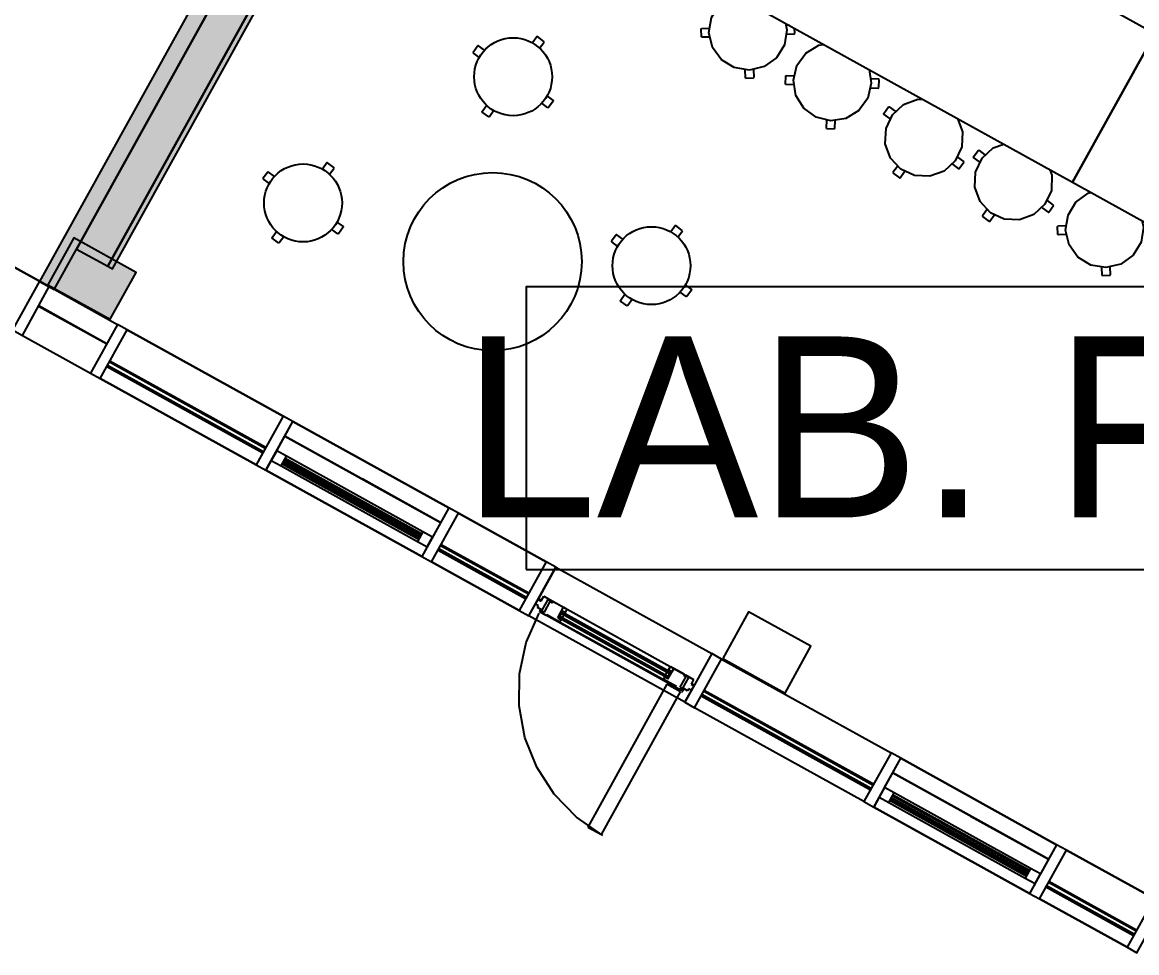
# Model space of a CAD drawing. Header units: metres. Extents: x 2.5 to 42.6, y 0.9 to 31.9.
# Drawn here: x 22.51 to 24.479, y 12.572 to 14.218 of the extents above; entities that cross this region are included whole.
import ezdxf

# ---------------------------------------------------------------- set-up
doc = ezdxf.new("R2010")
doc.units = ezdxf.units.M
for name, color, linetype in [('ARREDI', 9, 'Continuous'), ('PARETI_STRUTTURE', 7, 'Continuous'), ('PILASTRI_SETTI', 8, 'Continuous'), ('WAYFINDING_RIQUADRI', 7, 'Continuous'), ('WAYFINDING_TESTI', 7, 'Continuous')]:
    doc.layers.add(name, color=color, linetype=linetype)

msp = doc.modelspace()

# ---------------------------------------------------------------- linework, layer by layer
at = {"layer": 'ARREDI'}
for points in [[(23.7356, 14.2844), (24.3658, 13.9351), (24.5112, 14.1975), (23.881, 14.5468)], [(24.3658, 13.9351), (24.996, 13.5858), (25.1414, 13.8482), (24.5112, 14.1975)], [(22.659, 13.6494), (22.5385, 13.7162), (22.5383, 13.7159), (22.6588, 13.6491)]]:
    msp.add_lwpolyline(points, close=True, dxfattribs=at)
for points in [[(23.7947, 14.1333), (23.7681, 14.1376), (23.7452, 14.1517), (23.7295, 14.1735), (23.7233, 14.1997), (23.7276, 14.2262), (23.7418, 14.2491), (23.7636, 14.2648), (23.7687, 14.266)], [(23.7094, 14.2062), (23.7101, 14.2071)], [(23.7099, 14.1921), (23.7094, 14.2062)], [(23.7101, 14.2071), (23.7235, 14.2075)], [(23.8583, 14.2164), (23.8611, 14.2046), (23.8568, 14.1781), (23.8426, 14.1552), (23.8208, 14.1395), (23.7947, 14.1333)], [(23.8651, 14.2126), (23.8603, 14.2124)], [(23.8751, 14.198), (23.8747, 14.2072)], [(23.4191, 14.1922), (23.4112, 14.1814)], [(23.4202, 14.1924), (23.4191, 14.1922)], [(23.4316, 14.184), (23.4202, 14.1924)], [(23.4239, 14.1721), (23.4318, 14.1829)], [(23.4318, 14.1829), (23.4316, 14.184)], [(23.7107, 14.1913), (23.7099, 14.1921)], [(23.7241, 14.1918), (23.7107, 14.1913)], [(23.8609, 14.1967), (23.8743, 14.1972)], [(23.8743, 14.1972), (23.8751, 14.198)], [(23.3146, 14.176), (23.3062, 14.1646)], [(23.3062, 14.1646), (23.3064, 14.1635)], [(23.3064, 14.1635), (23.3172, 14.1556)], [(23.3157, 14.1762), (23.3146, 14.176)], [(23.3265, 14.1683), (23.3157, 14.1762)], [(23.9387, 14.0437), (23.9125, 14.0499), (23.8907, 14.0657), (23.8767, 14.0886), (23.8725, 14.1152), (23.8787, 14.1413), (23.8945, 14.1631), (23.9174, 14.1771), (23.9264, 14.1786)], [(23.7868, 14.1334), (23.7872, 14.12)], [(23.803, 14.1206), (23.8025, 14.134)], [(24.0063, 14.1343), (24.0102, 14.1099), (24.0039, 14.0837), (23.9881, 14.062), (23.9652, 14.0479), (23.9387, 14.0437)], [(23.7873, 14.12), (23.7881, 14.1193)], [(23.7881, 14.1193), (23.8022, 14.1198)], [(23.8022, 14.1198), (23.803, 14.1206)], [(23.8584, 14.1086), (23.859, 14.1228)], [(23.8592, 14.1078), (23.8585, 14.1086)], [(23.859, 14.1228), (23.8598, 14.1235)], [(23.8726, 14.1073), (23.8592, 14.1078)], [(23.8598, 14.1235), (23.8732, 14.123)], [(24.0234, 14.1172), (24.01, 14.1177)], [(24.0242, 14.1164), (24.0234, 14.1172)], [(24.0236, 14.1023), (24.0242, 14.1164)], [(23.437, 14.0874), (23.4478, 14.0795)], [(24.0094, 14.102), (24.0228, 14.1015)], [(24.0228, 14.1015), (24.0236, 14.1022)], [(23.3224, 14.0601), (23.3303, 14.0709)], [(23.4385, 14.0668), (23.4277, 14.0747)], [(23.4396, 14.0669), (23.4385, 14.0668)], [(23.448, 14.0784), (23.4396, 14.0669)], [(23.4478, 14.0795), (23.448, 14.0784)], [(24.0322, 14.0567), (24.0406, 14.0681)], [(24.0624, 13.958), (24.0442, 13.9778), (24.035, 14.0031), (24.0362, 14.0299), (24.0475, 14.0543), (24.0673, 14.0725), (24.0926, 14.0817), (24.1019, 14.0813)], [(24.0406, 14.0681), (24.0417, 14.0683)], [(24.0417, 14.0683), (24.0525, 14.0604)], [(23.3225, 14.059), (23.3224, 14.0601)], [(23.334, 14.0506), (23.3225, 14.059)], [(23.3351, 14.0508), (23.334, 14.0506)], [(23.343, 14.0616), (23.3351, 14.0508)], [(24.0324, 14.0556), (24.0322, 14.0567)], [(24.0432, 14.0477), (24.0324, 14.0556)], [(24.1626, 14.0477), (24.1712, 14.0242), (24.1701, 13.9973), (24.1587, 13.9729), (24.1389, 13.9547), (24.1137, 13.9455), (24.0868, 13.9467), (24.0624, 13.958)], [(23.9308, 14.0444), (23.9303, 14.031)], [(23.9303, 14.031), (23.931, 14.0302)], [(23.9311, 14.0302), (23.9452, 14.0296)], [(23.9452, 14.0296), (23.946, 14.0304)], [(23.946, 14.0304), (23.9465, 14.0438)], [(24.1906, 13.9798), (24.199, 13.9912)], [(24.2208, 13.8811), (24.2027, 13.9009), (24.1934, 13.9262), (24.1946, 13.953), (24.2059, 13.9774), (24.2257, 13.9956), (24.2443, 14.0024)], [(24.199, 13.9912), (24.2001, 13.9914)], [(24.2001, 13.9914), (24.2109, 13.9835)], [(23.0478, 13.9691), (23.0399, 13.9583)], [(23.0489, 13.9693), (23.0478, 13.9691)], [(23.0604, 13.9609), (23.0489, 13.9693)], [(24.1537, 13.9668), (24.1645, 13.9589)], [(24.1738, 13.9716), (24.163, 13.9795)], [(24.1656, 13.9591), (24.174, 13.9705)], [(24.174, 13.9705), (24.1738, 13.9716)], [(24.1908, 13.9787), (24.1906, 13.9798)], [(24.2016, 13.9708), (24.1908, 13.9787)], [(22.9433, 13.9529), (22.9349, 13.9415)], [(22.9444, 13.9531), (22.9433, 13.9529)], [(22.9552, 13.9452), (22.9444, 13.9531)], [(23.0526, 13.949), (23.0605, 13.9598)], [(23.0605, 13.9598), (23.0604, 13.9609)], [(24.0563, 13.963), (24.0484, 13.9522)], [(24.0484, 13.9522), (24.0486, 13.9511)], [(24.0486, 13.9511), (24.06, 13.9427)], [(24.0611, 13.9429), (24.069, 13.9537)], [(24.1645, 13.9589), (24.1656, 13.9591)], [(24.326, 13.9571), (24.3296, 13.9473), (24.3285, 13.9204), (24.3171, 13.896), (24.2973, 13.8778), (24.2721, 13.8686), (24.2452, 13.8698), (24.2208, 13.8811)], [(22.935, 13.9415), (22.9351, 13.9404)], [(22.9351, 13.9404), (22.9459, 13.9325)], [(24.06, 13.9427), (24.0611, 13.9429)], [(24.4249, 13.784), (24.3983, 13.7883), (24.3755, 13.8024), (24.3597, 13.8242), (24.3536, 13.8504), (24.3579, 13.8769), (24.372, 13.8998), (24.3938, 13.9155), (24.3989, 13.9167)], [(24.3121, 13.8899), (24.3229, 13.882)], [(24.3322, 13.8947), (24.3214, 13.9026)], [(24.324, 13.8822), (24.3324, 13.8936)], [(24.3324, 13.8936), (24.3322, 13.8947)], [(24.2147, 13.8861), (24.2068, 13.8753)], [(24.2068, 13.8753), (24.207, 13.8742)], [(24.207, 13.8742), (24.2184, 13.8658)], [(24.2195, 13.866), (24.2274, 13.8768)], [(24.3229, 13.882), (24.324, 13.8822)], [(23.0672, 13.8437), (23.0564, 13.8516)], [(23.0657, 13.8643), (23.0765, 13.8564)], [(23.0767, 13.8553), (23.0683, 13.8439)], [(23.0765, 13.8564), (23.0767, 13.8553)], [(23.6636, 13.8581), (23.6557, 13.8473)], [(23.6647, 13.8583), (23.6636, 13.8581)], [(23.6761, 13.8499), (23.6647, 13.8583)], [(23.6684, 13.838), (23.6763, 13.8488)], [(23.6763, 13.8488), (23.6761, 13.8499)], [(24.2184, 13.8658), (24.2195, 13.866)], [(24.3396, 13.8569), (24.3403, 13.8578)], [(24.3401, 13.8428), (24.3396, 13.8569)], [(24.3403, 13.8578), (24.3537, 13.8582)], [(24.4885, 13.8671), (24.4913, 13.8553), (24.487, 13.8287), (24.4728, 13.8059), (24.451, 13.7901), (24.4249, 13.784)], [(22.9511, 13.837), (22.959, 13.8478)], [(22.9513, 13.8359), (22.9511, 13.837)], [(22.9627, 13.8275), (22.9513, 13.8359)], [(22.9718, 13.8385), (22.9638, 13.8277)], [(23.0683, 13.8439), (23.0672, 13.8437)], [(23.5591, 13.8419), (23.5507, 13.8305)], [(23.5507, 13.8305), (23.5509, 13.8294)], [(23.5509, 13.8294), (23.5617, 13.8215)], [(23.5602, 13.8421), (23.5591, 13.842)], [(23.571, 13.8342), (23.5602, 13.8421)], [(24.3409, 13.842), (24.3401, 13.8428)], [(24.3543, 13.8425), (24.3409, 13.842)], [(22.9638, 13.8277), (22.9627, 13.8275)], [(24.417, 13.7841), (24.4175, 13.7707)], [(24.4175, 13.7707), (24.4183, 13.77)], [(24.4183, 13.77), (24.4324, 13.7705)], [(24.4324, 13.7705), (24.4332, 13.7713)], [(24.4332, 13.7713), (24.4327, 13.7847)], [(23.6815, 13.7533), (23.6923, 13.7454)], [(23.5669, 13.726), (23.5748, 13.7368)], [(23.683, 13.7327), (23.6722, 13.7406)], [(23.6841, 13.7329), (23.683, 13.7327)], [(23.6925, 13.7443), (23.6841, 13.7329)], [(23.6923, 13.7454), (23.6925, 13.7443)], [(23.5671, 13.7249), (23.5669, 13.726)], [(23.5785, 13.7165), (23.5671, 13.7249)], [(23.5796, 13.7167), (23.5785, 13.7165)], [(23.5875, 13.7275), (23.5796, 13.7167)], [(23.4264, 13.1944), (23.4311, 13.2028)], [(23.4311, 13.2028), (23.4454, 13.1949)], [(23.4218, 13.1861), (23.4166, 13.189)], [(23.4167, 13.189), (23.4213, 13.1973)], [(23.42, 13.1828), (23.4218, 13.1861)], [(23.4281, 13.1783), (23.42, 13.1828)], [(23.4213, 13.1973), (23.4264, 13.1944)], [(23.4258, 13.1781), (23.4265, 13.1792)], [(23.4265, 13.1792), (23.429, 13.1778)], [(23.4385, 13.1971), (23.4281, 13.1783)], [(23.4323, 13.1745), (23.4428, 13.1934)], [(23.4447, 13.1937), (23.4385, 13.1971)], [(23.4415, 13.1941), (23.442, 13.1952)], [(23.4438, 13.1929), (23.4415, 13.1941)], [(23.442, 13.1952), (23.4443, 13.1939)], [(23.4428, 13.1934), (23.4469, 13.1911)], [(23.4443, 13.1939), (23.4438, 13.1929)], [(23.4454, 13.1949), (23.4447, 13.1937)], [(23.4469, 13.1911), (23.4481, 13.1933)], [(23.4481, 13.1933), (23.4663, 13.1833)], [(23.4559, 13.1645), (23.4663, 13.1833), (23.4722, 13.18)], [(23.4629, 13.1772), (23.4663, 13.1833)], [(23.4722, 13.18), (23.4689, 13.1739)], [(23.4241, 13.1751), (23.4257, 13.1781)], [(23.4356, 13.1688), (23.4241, 13.1751)], [(23.4257, 13.1781), (23.4323, 13.1745)], [(23.4284, 13.1767), (23.4258, 13.1781)], [(23.429, 13.1778), (23.4284, 13.1767)], [(23.4364, 13.1702), (23.4356, 13.1688)], [(23.4598, 13.1572), (23.4364, 13.1702)], [(23.4559, 13.1645), (23.4619, 13.1611)], [(23.4584, 13.1631), (23.4591, 13.1645)], [(23.4598, 13.1572), (23.4619, 13.1611), (23.4584, 13.1631)], [(23.4591, 13.1645), (23.4627, 13.1625)], [(23.4595, 13.167), (23.4626, 13.1725)], [(23.464, 13.1645), (23.4595, 13.167)], [(23.4627, 13.1625), (23.4619, 13.1611)], [(23.4626, 13.1725), (23.467, 13.17)], [(23.4689, 13.1739), (23.4629, 13.1772)], [(23.4671, 13.17), (23.464, 13.1645)], [(23.4651, 13.1738), (23.466, 13.1755)], [(23.4681, 13.1721), (23.4651, 13.1738)], [(23.466, 13.1755), (23.469, 13.1738)], [(23.469, 13.1739), (23.4681, 13.1721)], [(23.6506, 13.0565), (23.6445, 13.0599), (23.6453, 13.0613)], [(23.6453, 13.0613), (23.6489, 13.0593)], [(23.6463, 13.0634), (23.6494, 13.069)], [(23.6508, 13.061), (23.6463, 13.0635)], [(23.6494, 13.069), (23.6538, 13.0665)], [(23.6506, 13.0565), (23.661, 13.0753)], [(23.6506, 13.0709), (23.6516, 13.0727)], [(23.6536, 13.0693), (23.6506, 13.071)], [(23.6538, 13.0665), (23.6508, 13.061)], [(23.6516, 13.0727), (23.6546, 13.071)], [(23.6517, 13.0726), (23.655, 13.0786)], [(23.6577, 13.0693), (23.6517, 13.0726)], [(23.6546, 13.071), (23.6536, 13.0693)], [(23.655, 13.0786), (23.661, 13.0753)], [(23.6792, 13.0653), (23.661, 13.0753), (23.6577, 13.0693)], [(23.6821, 13.0608), (23.6716, 13.0419)], [(23.6792, 13.0653), (23.678, 13.0631)], [(23.678, 13.0631), (23.6821, 13.0608)], [(23.6811, 13.0613), (23.6817, 13.0623)], [(23.6834, 13.06), (23.6811, 13.0613)], [(23.6813, 13.0626), (23.6819, 13.0637)], [(23.6875, 13.0591), (23.6813, 13.0626)], [(23.6817, 13.0624), (23.684, 13.0611)], [(23.6819, 13.0637), (23.6962, 13.0558)], [(23.684, 13.0611), (23.6834, 13.06)], [(23.6424, 13.056), (23.6445, 13.0599)], [(23.6658, 13.0431), (23.6424, 13.056)], [(23.6481, 13.0579), (23.6445, 13.0599)], [(23.6489, 13.0593), (23.6481, 13.0579)], [(23.665, 13.0416), (23.6658, 13.0431)], [(23.6765, 13.0352), (23.665, 13.0416)], [(23.6716, 13.0419), (23.6782, 13.0382)], [(23.6755, 13.0397), (23.6761, 13.0408)], [(23.6761, 13.0408), (23.6787, 13.0394)], [(23.6771, 13.0403), (23.6875, 13.0591)], [(23.6852, 13.0358), (23.6771, 13.0403)], [(23.6962, 13.0558), (23.6916, 13.0474)], [(23.6916, 13.0475), (23.6968, 13.0446)], [(23.6968, 13.0446), (23.6922, 13.0363)], [(23.678, 13.0383), (23.6755, 13.0397)], [(23.6782, 13.0382), (23.6765, 13.0352)], [(23.6787, 13.0394), (23.678, 13.0383)], [(23.687, 13.0391), (23.6852, 13.0358)], [(23.6922, 13.0363), (23.687, 13.0391)]]:
    msp.add_lwpolyline(points, dxfattribs=at)
for centre, radius in [((23.3771, 14.1215), 0.0689), ((23.0058, 13.8984), 0.0689), ((23.3408, 13.7946), 0.1575), ((23.6216, 13.7874), 0.0689)]:
    msp.add_circle(centre, radius, dxfattribs=at)
at = {"layer": 'PARETI_STRUTTURE'}
for points in [[(23.7273, 15.9018), (22.5401, 13.7597), (22.5659, 13.7454), (23.7531, 15.8874)], [(23.7531, 15.8874), (22.6055, 13.8169), (22.6606, 13.7863)], [(22.6606, 13.7863), (23.7777, 15.8018)], [(23.7729, 15.7932), (22.6606, 13.7863), (22.6692, 13.7816), (23.7815, 15.7884)], [(22.5668, 13.7471), (22.566, 13.7456)], [(22.566, 13.7456), (22.6779, 13.6835)], [(22.6219, 13.7166), (22.6211, 13.715)], [(22.6935, 13.6711), (22.6951, 13.674)], [(22.5096, 13.6642), (22.6302, 13.5974)], [(22.6474, 13.5879), (22.9229, 13.4352)], [(22.9229, 13.4352), (22.6474, 13.5879)], [(22.9592, 13.4601), (22.9878, 13.5117)], [(22.9878, 13.5117), (23.2633, 13.359)], [(22.9324, 13.4523), (22.9229, 13.4352)], [(22.9496, 13.4429), (22.9401, 13.4256), (23.2156, 13.2729)], [(23.0577, 13.3942), (22.9716, 13.4419), (23.105, 13.368)], [(23.2127, 13.3083), (22.9716, 13.4419)], [(23.2175, 13.3169), (22.9764, 13.4505)], [(22.9669, 13.4333), (23.2079, 13.2997)], [(23.1266, 13.356), (23.2127, 13.3083)], [(23.2633, 13.359), (23.2347, 13.3074)], [(23.2805, 13.3495), (23.4355, 13.2636)], [(23.2251, 13.2902), (23.2156, 13.2729)], [(23.2328, 13.2634), (23.3878, 13.1775)], [(23.4527, 13.2541), (23.422, 13.1986), (23.4272, 13.1957)], [(23.4527, 13.2541), (23.7282, 13.1014)], [(23.4167, 13.189), (23.422, 13.1986)], [(23.4272, 13.1957), (23.4311, 13.2028)], [(23.4311, 13.2028), (23.6962, 13.0558)], [(23.3967, 13.1936), (23.3878, 13.1775)], [(23.405, 13.168), (23.4166, 13.189)], [(23.4218, 13.1861), (23.4166, 13.189)], [(23.42, 13.1828), (23.4218, 13.1861)], [(23.4264, 13.1793), (23.42, 13.1828)], [(23.4241, 13.1751), (23.4264, 13.1793)], [(23.4724, 13.1799), (23.6549, 13.0787)], [(23.5357, 12.7799), (23.4891, 12.8121), (23.4496, 12.8528), (23.4188, 12.9004), (23.3979, 12.9531), (23.3877, 13.0089), (23.3885, 13.0656), (23.4004, 13.1211), (23.4229, 13.1731)], [(23.6805, 13.0153), (23.405, 13.168)], [(23.6765, 13.0352), (23.4241, 13.1752)], [(23.4554, 13.1596), (23.6467, 13.0536)], [(23.4595, 13.167), (23.4584, 13.1649), (23.6496, 13.0589)], [(23.6508, 13.061), (23.4595, 13.167), (23.4584, 13.1649)], [(23.4584, 13.1649), (23.6496, 13.0589), (23.6508, 13.061)], [(23.6496, 13.0589), (23.6508, 13.061), (23.4595, 13.167)], [(23.655, 13.0685), (23.4637, 13.1746), (23.4626, 13.1725)], [(23.4626, 13.1725), (23.6538, 13.0665)], [(23.4628, 13.1728), (23.4637, 13.1746)], [(23.4628, 13.1724), (23.6538, 13.0665), (23.655, 13.0685)], [(23.6538, 13.0665), (23.655, 13.0685), (23.4637, 13.1746)], [(23.7282, 13.1014), (23.6975, 13.0459)], [(23.7454, 13.0918), (24.0451, 12.9258)], [(23.6489, 13.0471), (23.509, 12.7947)], [(23.673, 13.0337), (23.6489, 13.0471)], [(23.6975, 13.0459), (23.6921, 13.0363)], [(23.6962, 13.0558), (23.6923, 13.0488)], [(23.6923, 13.0488), (23.6975, 13.0459)], [(23.5331, 12.7813), (23.673, 13.0337)], [(23.6766, 13.0325), (23.6753, 13.0333)], [(23.6788, 13.0394), (23.6765, 13.0352)], [(23.6852, 13.0358), (23.6788, 13.0394)], [(23.6805, 13.0153), (23.6922, 13.0363), (23.687, 13.0391)], [(23.687, 13.0391), (23.6852, 13.0358)], [(23.9973, 12.8397), (23.6977, 13.0057)], [(24.0336, 12.8645), (24.0623, 12.9162)], [(24.0623, 12.9162), (24.3378, 12.7635)], [(24.0241, 12.8473), (24.0146, 12.8301), (24.2901, 12.6774)], [(24.1322, 12.7987), (24.0461, 12.8464), (24.1794, 12.7725)], [(24.2872, 12.7128), (24.0461, 12.8464)], [(24.2919, 12.7214), (24.0509, 12.855)], [(24.0413, 12.8378), (24.2824, 12.7042)], [(23.509, 12.7947), (23.5331, 12.7813)], [(24.2011, 12.7605), (24.2872, 12.7128)], [(24.3378, 12.7635), (24.3091, 12.7118)], [(24.2996, 12.6946), (24.2901, 12.6774)], [(24.3073, 12.6679), (24.4622, 12.582)], [(24.4622, 12.582), (24.3073, 12.6679)]]:
    msp.add_lwpolyline(points, dxfattribs=at)
for points in [[(22.5401, 13.7599), (22.2991, 13.8935)], [(22.5549, 13.7537), (22.6651, 13.6926), (22.7109, 13.7753), (22.6007, 13.8364)], [(22.5573, 13.7503), (22.5401, 13.7599), (22.4924, 13.6738), (22.5096, 13.6642)], [(22.6951, 13.674), (22.6779, 13.6835), (22.6302, 13.5974), (22.6474, 13.5879)], [(22.9706, 13.5213), (22.6951, 13.674)], [(22.6644, 13.6185), (22.6636, 13.6172), (22.9391, 13.4645), (22.9399, 13.4658)], [(22.6602, 13.611), (22.659, 13.6089), (22.9345, 13.4562), (22.9357, 13.4583)], [(22.9878, 13.5117), (22.9706, 13.5213), (22.9229, 13.4352), (22.9401, 13.4256)], [(23.2633, 13.359), (22.9878, 13.5117)], [(23.0768, 13.4286), (22.9735, 13.4859)], [(23.249, 13.3332), (22.9735, 13.4859)], [(22.9592, 13.4601), (22.9496, 13.4429), (22.9669, 13.4333), (22.9764, 13.4505)], [(22.9701, 13.4392), (22.969, 13.4371), (23.21, 13.3035), (23.2112, 13.3056)], [(22.9743, 13.4467), (22.9735, 13.4454), (23.2146, 13.3118), (23.2154, 13.3131)], [(22.9401, 13.4256), (23.2156, 13.2729)], [(23.1113, 13.4096), (23.249, 13.3332)], [(23.249, 13.3332), (23.1457, 13.3905)], [(23.2805, 13.3495), (23.2633, 13.359), (23.2156, 13.2729), (23.2328, 13.2634)], [(23.4355, 13.2636), (23.2805, 13.3495)], [(23.2251, 13.2902), (23.2347, 13.3074), (23.2175, 13.3169), (23.2079, 13.2997)], [(23.2456, 13.2865), (23.2445, 13.2844), (23.3994, 13.1985), (23.4006, 13.2006)], [(23.2498, 13.294), (23.249, 13.2927), (23.404, 13.2068), (23.4048, 13.2082)], [(23.2328, 13.2634), (23.3878, 13.1775)], [(23.4527, 13.2541), (23.4355, 13.2636), (23.3878, 13.1775), (23.405, 13.168)], [(23.7475, 13.0927), (23.8577, 13.0316), (23.9035, 13.1143), (23.7933, 13.1754)], [(23.7454, 13.0918), (23.7282, 13.1014), (23.6805, 13.0153), (23.6977, 13.0057)], [(23.7105, 13.0288), (23.7094, 13.0267), (24.009, 12.8607), (24.0101, 12.8627)], [(23.7147, 13.0364), (23.714, 13.035), (24.0136, 12.8689), (24.0143, 12.8703)], [(24.0623, 12.9162), (24.0451, 12.9257), (23.9973, 12.8396), (24.0146, 12.8301)], [(24.3378, 12.7635), (24.0623, 12.9162)], [(24.1513, 12.8331), (24.048, 12.8904)], [(24.3235, 12.7377), (24.048, 12.8904)], [(24.0336, 12.8645), (24.0241, 12.8473), (24.0413, 12.8378), (24.0509, 12.855)], [(24.0446, 12.8436), (24.0434, 12.8416), (24.2845, 12.708), (24.2856, 12.71)], [(24.0488, 12.8512), (24.048, 12.8498), (24.2891, 12.7162), (24.2898, 12.7176)], [(24.0146, 12.8301), (24.2901, 12.6774)], [(24.1857, 12.814), (24.3235, 12.7377)], [(24.3235, 12.7377), (24.2201, 12.7949)], [(24.355, 12.754), (24.3378, 12.7635), (24.29, 12.6774), (24.3073, 12.6679)], [(24.51, 12.6681), (24.355, 12.754)], [(24.2996, 12.6946), (24.3091, 12.7118), (24.2919, 12.7214), (24.2824, 12.7042)], [(24.3201, 12.6909), (24.3189, 12.6889), (24.4739, 12.603), (24.475, 12.605)], [(24.3243, 12.6985), (24.3235, 12.6971), (24.4785, 12.6112), (24.4792, 12.6126)], [(24.5272, 12.6585), (24.51, 12.6681), (24.4622, 12.582), (24.4795, 12.5724)]]:
    msp.add_lwpolyline(points, close=True, dxfattribs=at)
at = {"layer": 'PILASTRI_SETTI'}
for points in [[(22.5659, 13.7454), (23.7531, 15.8875), (22.54, 13.7597), (23.7273, 15.9018)], [(22.6606, 13.7863), (23.8082, 15.8569), (22.6055, 13.8169), (23.7531, 15.8875)], [(22.6692, 13.7816), (23.7815, 15.7884), (22.6606, 13.7863), (23.7729, 15.7932)], [(22.6651, 13.6926), (22.7109, 13.7753), (22.5549, 13.7537), (22.6007, 13.8364)]]:
    msp.add_solid(points, dxfattribs=at)
at = {"layer": 'WAYFINDING_RIQUADRI'}
msp.add_lwpolyline([(23.4, 13.25), (25.6, 13.25), (25.6, 13.75), (23.4, 13.75)], close=True, dxfattribs=at)

# ---------------------------------------------------------------- texts
at = {"layer": 'WAYFINDING_TESTI', "insert": (24.5, 13.5), "char_height": 0.32, "attachment_point": 5}
msp.add_mtext('LAB. FISICA', dxfattribs=at)

doc.saveas('drawing.dxf')
